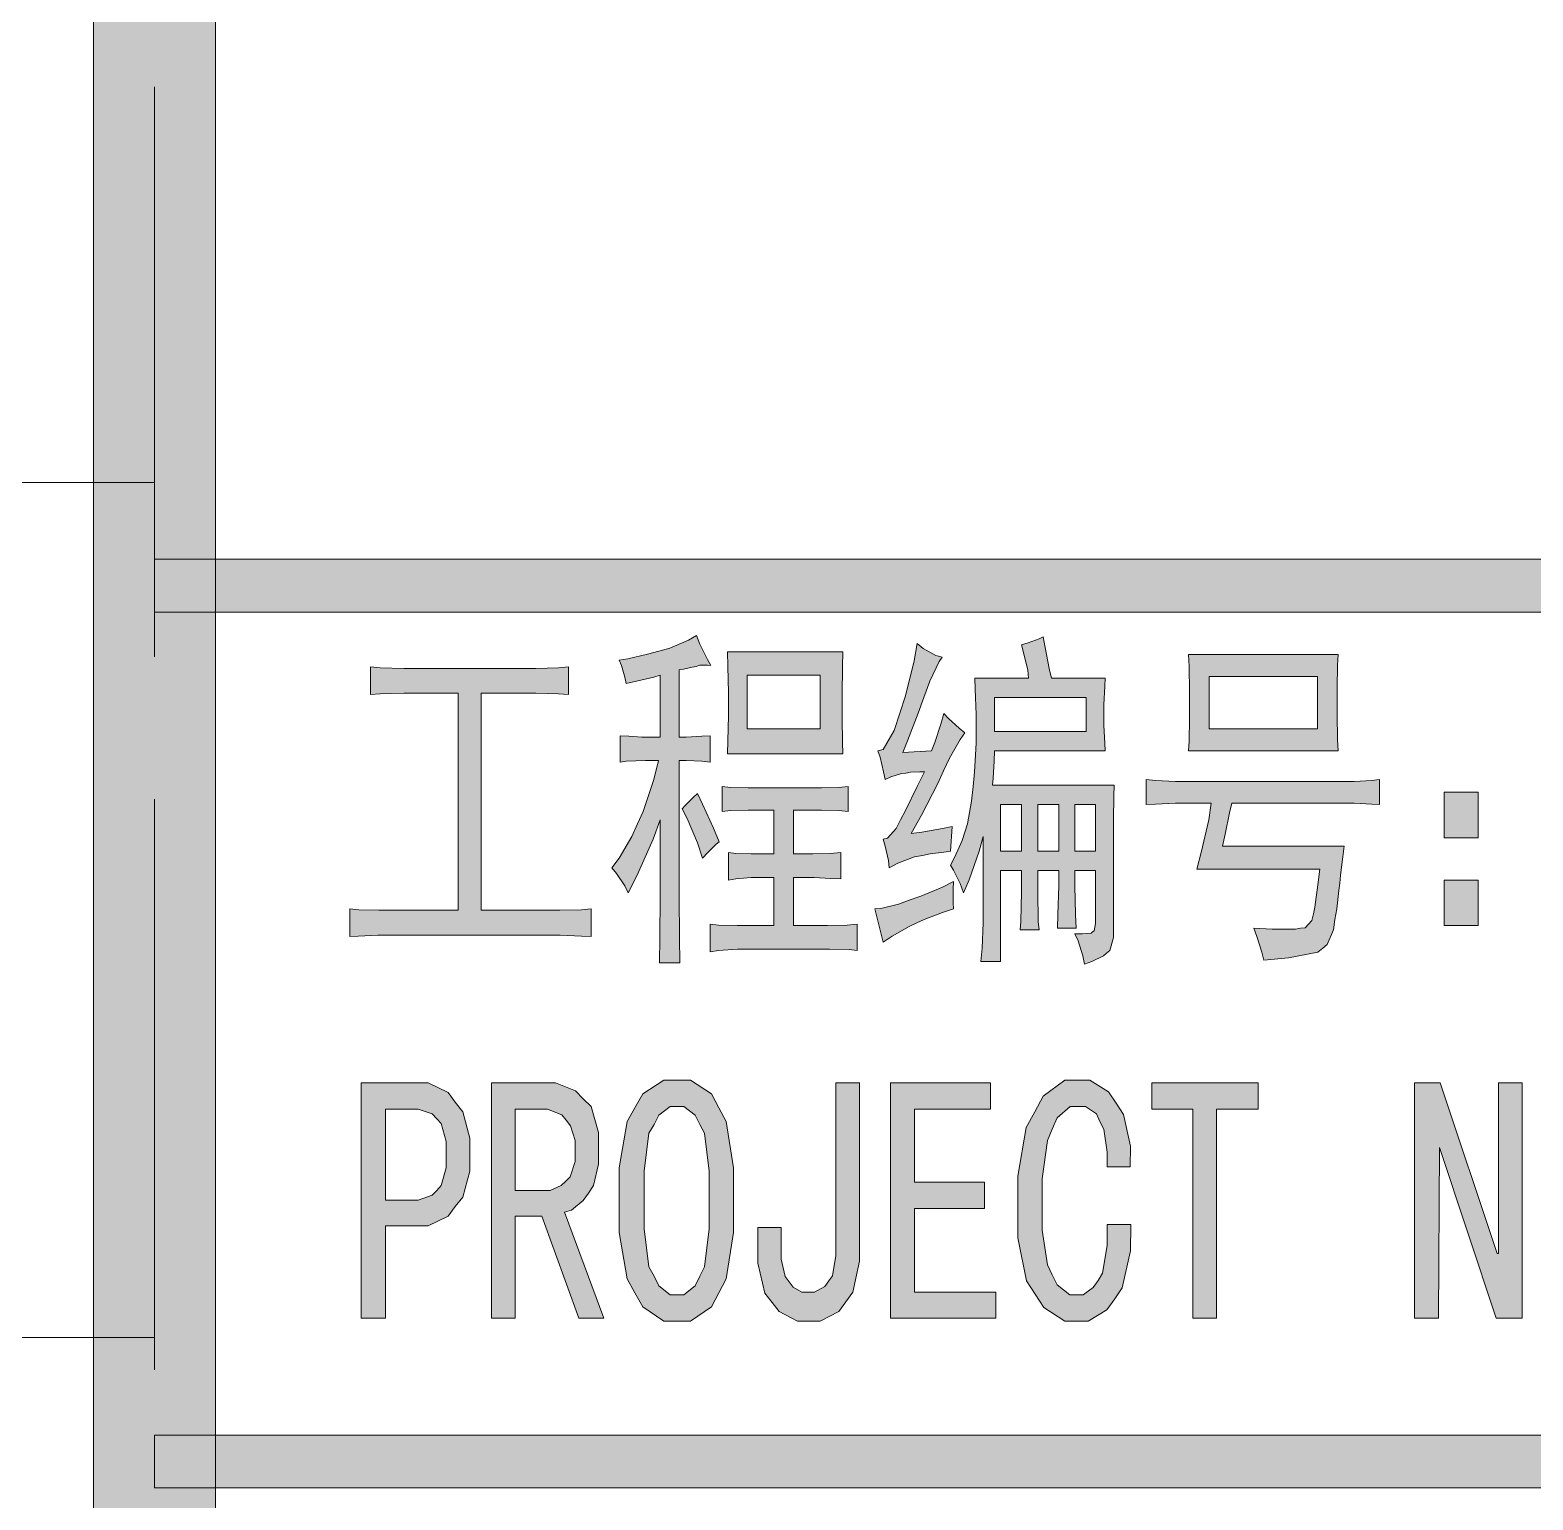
# Model space of a CAD drawing. Header units: millimetres. Extents: x 0 to 829, y 0 to 586.
# Drawn here: x 768.95 to 781.09, y 54.9 to 66.76 of the extents above; entities that cross this region are included whole.
import ezdxf

# ---------------------------------------------------------------- set-up
doc = ezdxf.new("R2010")
doc.units = ezdxf.units.MM

msp = doc.modelspace()

# ---------------------------------------------------------------- hatches: boundary and pattern name
h = msp.add_hatch(color=0)
h.dxf.hatch_style = 2
h.paths.add_polyline_path([(770.449028, 9.860139), (769.464778, 9.860139), (769.464778, 575.772139), (770.449028, 575.772139)])
h = msp.add_hatch(color=0)
h.dxf.hatch_style = 2
h.paths.add_polyline_path([(819.294639, 62.491056), (819.294639, 62.064194), (769.958667, 62.064194), (769.958667, 62.491056)])
h = msp.add_hatch(color=0)
h.dxf.hatch_style = 2
h.paths.add_polyline_path([(773.708694, 61.676139), (773.77925, 61.686722), (773.938, 61.725528), (774.029722, 61.750222), (774.117917, 61.774917), (774.269611, 61.838417), (774.333111, 61.877222), (774.361333, 61.806667), (774.421306, 61.683194), (774.449528, 61.633806), (774.421306, 61.637333), (774.361333, 61.637333), (774.329583, 61.62675), (774.297833, 61.619694), (774.227278, 61.605583), (774.192, 61.598528), (774.192, 61.05525), (774.248444, 61.05525), (774.375444, 61.062306), (774.442472, 61.065833), (774.442472, 60.854167), (774.375444, 60.861222), (774.248444, 60.868278), (774.192, 60.868278), (774.192, 59.891083), (774.192, 59.767611), (774.195528, 59.439528), (774.199056, 59.234917), (774.03325, 59.234917), (774.036778, 59.439528), (774.040306, 59.760556), (774.040306, 59.876972), (774.040306, 60.3885), (773.983861, 60.233278), (773.853333, 59.940472), (773.782778, 59.799361), (773.754556, 59.855806), (773.687528, 59.954583), (773.648722, 60.000444), (773.708694, 60.078056), (773.811, 60.254444), (773.856861, 60.35675), (773.902722, 60.455528), (773.987389, 60.713056), (774.026194, 60.868278), (773.920361, 60.868278), (773.765139, 60.861222), (773.71575, 60.854167), (773.71575, 61.065833), (773.786306, 61.062306), (773.892139, 61.05525), (773.923889, 61.05525), (774.040306, 61.05525), (774.040306, 61.556194), (773.987389, 61.538556), (773.849806, 61.506806), (773.765139, 61.489167), (773.754556, 61.538556), (773.726333, 61.633806)])
h = msp.add_hatch(color=0)
h.dxf.hatch_style = 2
h.paths.add_polyline_path([(776.315722, 61.700833), (776.291028, 61.665556), (776.216944, 61.506806), (776.167556, 61.376278), (776.121694, 61.249278), (776.037028, 61.027028), (775.998222, 60.931778), (776.231056, 60.945889), (776.25575, 61.012917), (776.305139, 61.161083), (776.329833, 61.24575), (776.368639, 61.206944), (776.453306, 61.129333), (776.499167, 61.090528), (776.460361, 61.037611), (776.375694, 60.885917), (776.326306, 60.783611), (776.280444, 60.681306), (776.149917, 60.427306), (776.06525, 60.279139), (776.153444, 60.289722), (776.31925, 60.317944), (776.396861, 60.335583), (776.38275, 60.1345), (776.329833, 60.127444), (776.220472, 60.113333), (776.156972, 60.099222), (776.093472, 60.088639), (775.959417, 60.03925), (775.888861, 60.000444), (775.881806, 60.060417), (775.857111, 60.176833), (775.839472, 60.233278), (775.87475, 60.240333), (775.945306, 60.317944), (775.980583, 60.3885), (776.019389, 60.462583), (776.114639, 60.656611), (776.174611, 60.776556), (776.135806, 60.776556), (776.061722, 60.773028), (776.022917, 60.765972), (775.987639, 60.762444), (775.902972, 60.734222), (775.857111, 60.713056), (775.843, 60.776556), (775.814778, 60.892972), (775.797139, 60.945889), (775.839472, 60.956472), (775.927667, 61.108167), (775.973528, 61.249278), (776.019389, 61.390389), (776.089944, 61.672611), (776.114639, 61.810194), (776.164028, 61.771389), (776.266333, 61.714944)])
h = msp.add_hatch(color=0)
h.paths.add_polyline_path([(777.130639, 61.866639), (777.148278, 61.778444), (777.180028, 61.609111), (777.197667, 61.5315), (777.631583, 61.5315), (777.628056, 61.468), (777.621, 61.316306), (777.621, 61.231639), (777.621, 61.1505), (777.628056, 61.005861), (777.631583, 60.945889), (776.739056, 60.945889), (776.735528, 60.861222), (776.728472, 60.723639), (776.721417, 60.667194), (777.705667, 60.667194), (777.702139, 60.579), (777.698611, 60.3885), (777.698611, 60.289722), (777.698611, 59.524194), (777.698611, 59.439528), (777.670389, 59.333694), (777.642167, 59.312528), (777.617472, 59.291361), (777.52575, 59.2455), (777.465778, 59.224333), (777.451667, 59.291361), (777.412861, 59.411306), (777.388167, 59.46775), (777.448139, 59.46775), (777.518694, 59.474806), (777.529278, 59.485389), (777.543389, 59.492444), (777.553972, 59.552417), (777.553972, 59.601806), (777.553972, 59.979278), (777.388167, 59.979278), (777.388167, 59.855806), (777.391694, 59.622972), (777.39875, 59.513611), (777.247056, 59.513611), (777.250583, 59.622972), (777.257639, 59.855806), (777.257639, 59.979278), (777.088306, 59.979278), (777.088306, 59.806417), (777.091833, 59.566528), (777.098889, 59.4995), (776.947194, 59.4995), (776.950722, 59.566528), (776.957778, 59.806417), (776.957778, 59.979278), (776.788444, 59.979278), (776.788444, 59.2455), (776.629694, 59.2455), (776.640278, 59.351333), (776.647333, 59.555944), (776.647333, 59.65825), (776.647333, 60.254444), (776.615583, 60.1345), (776.534444, 59.905194), (776.488583, 59.799361), (776.460361, 59.873444), (776.407444, 59.982806), (776.38275, 60.021611), (776.418028, 60.088639), (776.478, 60.222694), (776.499167, 60.289722), (776.520333, 60.35675), (776.552083, 60.540194), (776.566194, 60.656611), (776.576778, 60.773028), (776.590889, 61.005861), (776.590889, 61.122278), (776.590889, 61.238694), (776.583833, 61.443306), (776.580306, 61.5315), (777.014222, 61.5315), (777.007167, 61.595), (776.975417, 61.729056), (776.957778, 61.799611), (777.010694, 61.81725), (777.098889, 61.849)])
h.paths.add_polyline_path([(777.479889, 61.101111), (777.479889, 61.376278), (776.739056, 61.376278), (776.739056, 61.101111)])
h.paths.add_polyline_path([(777.257639, 60.1345), (777.257639, 60.511972), (777.088306, 60.511972), (777.088306, 60.1345)])
h.paths.add_polyline_path([(777.553972, 60.1345), (777.553972, 60.511972), (777.388167, 60.511972), (777.388167, 60.1345)])
h.paths.add_polyline_path([(776.957778, 60.1345), (776.957778, 60.511972), (776.788444, 60.511972), (776.788444, 60.1345)])
h = msp.add_hatch(color=0)
h.paths.add_polyline_path([(775.514917, 61.743167), (775.511389, 61.623222), (775.507861, 61.400972), (775.507861, 61.298667), (775.507861, 61.206944), (775.511389, 61.016444), (775.514917, 60.921194), (774.583583, 60.921194), (774.587111, 61.027028), (774.590639, 61.228111), (774.590639, 61.323361), (774.590639, 61.415083), (774.587111, 61.62675), (774.583583, 61.743167)])
h.paths.add_polyline_path([(775.331472, 61.122278), (775.331472, 61.556194), (774.742333, 61.556194), (774.742333, 61.122278)])
h = msp.add_hatch(color=0)
h.paths.add_polyline_path([(779.511889, 61.722), (779.508361, 61.637333), (779.504833, 61.450361), (779.504833, 61.344528), (779.504833, 61.238694), (779.508361, 61.037611), (779.511889, 60.945889), (778.305389, 60.945889), (778.308917, 61.0235), (778.312444, 61.206944), (778.312444, 61.30925), (778.312444, 61.422139), (778.308917, 61.62675), (778.305389, 61.722)])
h.paths.add_polyline_path([(779.346083, 61.122278), (779.346083, 61.545611), (778.471194, 61.545611), (778.471194, 61.122278)])
h = msp.add_hatch(color=0)
h.dxf.hatch_style = 2
h.paths.add_polyline_path([(772.932583, 61.609111), (773.034889, 61.609111), (773.218333, 61.616167), (773.299472, 61.623222), (773.299472, 61.400972), (773.218333, 61.4045), (773.034889, 61.411556), (772.932583, 61.411556), (772.593917, 61.411556), (772.593917, 59.65825), (773.133667, 59.65825), (773.228917, 59.65825), (773.405306, 59.661778), (773.482917, 59.668833), (773.482917, 59.446583), (773.405306, 59.450111), (773.232444, 59.457167), (773.140722, 59.457167), (771.849556, 59.457167), (771.761361, 59.457167), (771.602611, 59.450111), (771.535583, 59.446583), (771.535583, 59.668833), (771.606139, 59.661778), (771.768417, 59.65825), (771.860139, 59.65825), (772.410472, 59.65825), (772.410472, 61.411556), (772.075333, 61.411556), (771.9695, 61.411556), (771.779, 61.4045), (771.701389, 61.400972), (771.701389, 61.623222), (771.779, 61.616167), (771.9695, 61.609111), (772.075333, 61.609111)])
h = msp.add_hatch(color=0)
h.dxf.hatch_style = 2
h.paths.add_polyline_path([(779.561278, 60.698944), (779.642417, 60.698944), (779.783528, 60.706), (779.847028, 60.713056), (779.847028, 60.511972), (779.783528, 60.5155), (779.642417, 60.522556), (779.561278, 60.522556), (778.654639, 60.522556), (778.637, 60.444944), (778.601722, 60.272083), (778.580556, 60.176833), (779.561278, 60.176833), (779.550694, 60.088639), (779.533056, 59.940472), (779.526, 59.876972), (779.518944, 59.817), (779.501306, 59.668833), (779.487194, 59.584167), (779.476611, 59.4995), (779.423694, 59.383083), (779.388417, 59.351333), (779.349611, 59.319583), (779.11325, 59.273722), (778.912167, 59.256083), (778.898056, 59.319583), (778.855722, 59.446583), (778.831028, 59.513611), (778.979194, 59.506556), (779.169694, 59.506556), (779.2085, 59.513611), (779.247306, 59.517139), (779.300222, 59.577111), (779.314333, 59.630028), (779.324917, 59.682944), (779.349611, 59.862861), (779.363722, 59.989861), (778.372417, 59.989861), (778.407694, 60.123917), (778.467667, 60.3885), (778.488833, 60.522556), (778.28775, 60.522556), (778.199556, 60.522556), (778.037278, 60.5155), (777.963194, 60.511972), (777.963194, 60.713056), (778.037278, 60.706), (778.199556, 60.698944), (778.28775, 60.698944)])
h = msp.add_hatch(color=0)
h.dxf.hatch_style = 2
h.paths.add_polyline_path([(774.340167, 60.600167), (774.3825, 60.5155), (774.470694, 60.321472), (774.516556, 60.212111), (774.491861, 60.190944), (774.424833, 60.123917), (774.3825, 60.078056), (774.340167, 60.201528), (774.259028, 60.399083), (774.216694, 60.476694), (774.241389, 60.504917), (774.304889, 60.568417)])
h = msp.add_hatch(color=0)
h.dxf.hatch_style = 2
h.paths.add_polyline_path([(775.275028, 60.646028), (775.342056, 60.646028), (775.483167, 60.649556), (775.55725, 60.656611), (775.55725, 60.455528), (775.483167, 60.462583), (775.342056, 60.466111), (775.275028, 60.466111), (775.116278, 60.466111), (775.116278, 60.113333), (775.208, 60.113333), (775.2715, 60.113333), (775.416139, 60.116861), (775.497278, 60.123917), (775.497278, 59.91225), (775.416139, 59.915778), (775.282083, 59.922833), (775.232694, 59.922833), (775.116278, 59.922833), (775.116278, 59.534778), (775.313833, 59.534778), (775.391444, 59.534778), (775.550194, 59.538306), (775.631333, 59.545361), (775.631333, 59.333694), (775.564306, 59.34075), (775.405556, 59.344278), (775.313833, 59.344278), (774.756444, 59.344278), (774.664722, 59.344278), (774.5095, 59.333694), (774.442472, 59.323111), (774.442472, 59.545361), (774.5095, 59.538306), (774.664722, 59.534778), (774.756444, 59.534778), (774.957528, 59.534778), (774.957528, 59.922833), (774.841111, 59.922833), (774.774083, 59.922833), (774.650611, 59.91225), (774.590639, 59.901667), (774.590639, 60.123917), (774.650611, 60.116861), (774.774083, 60.113333), (774.841111, 60.113333), (774.957528, 60.113333), (774.957528, 60.466111), (774.823472, 60.466111), (774.749389, 60.466111), (774.608278, 60.462583), (774.54125, 60.455528), (774.54125, 60.656611), (774.608278, 60.649556), (774.749389, 60.646028), (774.823472, 60.646028)])
h = msp.add_hatch(color=0)
h.dxf.hatch_style = 2
h.paths.add_polyline_path([(780.369139, 60.61075), (780.644306, 60.61075), (780.644306, 60.243861), (780.369139, 60.243861)])
h = msp.add_hatch(color=0)
h.dxf.hatch_style = 2
h.paths.add_polyline_path([(776.407444, 59.891083), (776.403917, 59.827583), (776.403917, 59.718222), (776.407444, 59.668833), (776.31925, 59.640611), (776.171083, 59.584167), (776.111111, 59.555944), (776.051139, 59.527722), (775.913556, 59.450111), (775.839472, 59.400722), (775.772444, 59.668833), (775.821833, 59.672361), (775.962944, 59.707639), (776.051139, 59.739389), (776.142861, 59.771139), (776.31925, 59.845222)])
h = msp.add_hatch(color=0)
h.dxf.hatch_style = 2
h.paths.add_polyline_path([(780.369139, 59.901667), (780.644306, 59.901667), (780.644306, 59.534778), (780.369139, 59.534778)])
h = msp.add_hatch(color=0)
h.paths.add_polyline_path([(772.502194, 57.686222), (772.502194, 57.552167), (772.44575, 57.344028), (772.385778, 57.266417), (772.329333, 57.188806), (772.167056, 57.111194), (772.061222, 57.111194), (771.821333, 57.111194), (771.821333, 56.366833), (771.627306, 56.366833), (771.627306, 58.264778), (772.061222, 58.264778), (772.167056, 58.264778), (772.329333, 58.187167), (772.385778, 58.109556), (772.44575, 58.031944), (772.502194, 57.820278)])
h.paths.add_polyline_path([(772.311694, 57.686222), (772.311694, 57.792056), (772.272889, 57.936694), (772.237611, 57.9755), (772.198806, 58.014306), (772.085917, 58.053111), (772.011833, 58.053111), (771.821333, 58.053111), (771.821333, 57.319333), (772.011833, 57.319333), (772.085917, 57.319333), (772.198806, 57.358139), (772.237611, 57.396944), (772.272889, 57.43575), (772.311694, 57.580389)])
h = msp.add_hatch(color=0)
h.paths.add_polyline_path([(773.585222, 56.366833), (773.384139, 56.366833), (773.084278, 57.188806), (772.869083, 57.188806), (772.869083, 56.366833), (772.678583, 56.366833), (772.678583, 58.264778), (773.094861, 58.264778), (773.193639, 58.264778), (773.355917, 58.201278), (773.419417, 58.137778), (773.482917, 58.074278), (773.542889, 57.866139), (773.542889, 57.7215), (773.542889, 57.608611), (773.500556, 57.43575), (773.46175, 57.375778), (773.419417, 57.315806), (773.324167, 57.238194), (773.267722, 57.220556)])
h.paths.add_polyline_path([(773.352389, 57.7215), (773.352389, 57.799111), (773.317111, 57.919056), (773.281833, 57.964917), (773.246556, 58.00725), (773.130139, 58.053111), (773.052528, 58.053111), (772.869083, 58.053111), (772.869083, 57.396944), (773.101917, 57.396944), (773.151306, 57.396944), (773.2395, 57.43575), (773.278306, 57.471028), (773.313583, 57.506306), (773.352389, 57.629778)])
h = msp.add_hatch(color=0)
h.paths.add_polyline_path([(774.632972, 57.319333), (774.632972, 57.058278), (774.573, 56.684333), (774.513028, 56.571444), (774.453056, 56.458556), (774.283722, 56.342139), (774.177889, 56.342139), (774.068528, 56.342139), (773.899194, 56.458556), (773.835694, 56.571444), (773.772194, 56.684333), (773.708694, 57.058278), (773.708694, 57.319333), (773.708694, 57.580389), (773.772194, 57.954333), (773.835694, 58.063694), (773.899194, 58.176583), (774.068528, 58.285944), (774.177889, 58.285944), (774.283722, 58.285944), (774.453056, 58.176583), (774.513028, 58.063694), (774.573, 57.954333), (774.632972, 57.580389)])
h.paths.add_polyline_path([(774.435417, 57.319333), (774.435417, 57.552167), (774.396611, 57.859083), (774.361333, 57.929639), (774.322528, 58.003722), (774.230806, 58.074278), (774.177889, 58.074278), (774.121444, 58.074278), (774.029722, 58.003722), (773.990917, 57.929639), (773.948583, 57.859083), (773.909778, 57.552167), (773.909778, 57.319333), (773.909778, 57.0865), (773.948583, 56.779583), (773.990917, 56.7055), (774.029722, 56.627889), (774.121444, 56.553806), (774.177889, 56.553806), (774.230806, 56.553806), (774.322528, 56.627889), (774.361333, 56.7055), (774.396611, 56.779583), (774.435417, 57.0865)])
h = msp.add_hatch(color=0)
h.dxf.hatch_style = 2
h.paths.add_polyline_path([(775.648972, 56.998306), (775.648972, 56.825444), (775.596056, 56.574972), (775.539611, 56.497361), (775.483167, 56.41975), (775.331472, 56.342139), (775.232694, 56.342139), (775.148028, 56.342139), (774.999861, 56.41975), (774.943417, 56.493833), (774.883444, 56.567917), (774.827, 56.811333), (774.827, 56.977139), (774.827, 57.097083), (775.0175, 57.097083), (775.0175, 56.941861), (775.0175, 56.843083), (775.04925, 56.701972), (775.081, 56.659639), (775.11275, 56.617306), (775.183306, 56.574972), (775.225639, 56.574972), (775.285611, 56.574972), (775.370278, 56.620833), (775.402028, 56.666694), (775.43025, 56.709028), (775.458472, 56.871306), (775.458472, 56.987722), (775.458472, 58.264778), (775.648972, 58.264778)])
h = msp.add_hatch(color=0)
h.dxf.hatch_style = 2
h.paths.add_polyline_path([(776.749639, 56.366833), (775.899444, 56.366833), (775.899444, 58.264778), (776.707306, 58.264778), (776.707306, 58.053111), (776.093472, 58.053111), (776.093472, 57.463972), (776.657917, 57.463972), (776.657917, 57.252306), (776.093472, 57.252306), (776.093472, 56.574972), (776.749639, 56.574972)])
h = msp.add_hatch(color=0)
h.dxf.hatch_style = 2
h.paths.add_polyline_path([(777.839722, 57.121778), (777.836194, 56.910111), (777.769167, 56.61025), (777.709194, 56.522056), (777.645694, 56.433861), (777.494, 56.342139), (777.409333, 56.342139), (777.307028, 56.342139), (777.137694, 56.4515), (777.067139, 56.560861), (776.996583, 56.666694), (776.926028, 57.015944), (776.926028, 57.252306), (776.926028, 57.513361), (776.993056, 57.904944), (777.063611, 58.031944), (777.130639, 58.158944), (777.307028, 58.285944), (777.416389, 58.285944), (777.508111, 58.285944), (777.659806, 58.194222), (777.719778, 58.1025), (777.77975, 58.010778), (777.836194, 57.75325), (777.832667, 57.587444), (777.649222, 57.587444), (777.649222, 57.707389), (777.621, 57.890833), (777.58925, 57.954333), (777.561028, 58.014306), (777.472833, 58.074278), (777.416389, 58.074278), (777.349361, 58.074278), (777.243528, 57.982556), (777.204722, 57.890833), (777.165917, 57.799111), (777.123583, 57.492194), (777.123583, 57.277), (777.123583, 57.075917), (777.165917, 56.797222), (777.204722, 56.716083), (777.243528, 56.634944), (777.345833, 56.553806), (777.409333, 56.553806), (777.455194, 56.553806), (777.536333, 56.613778), (777.575139, 56.670222), (777.610417, 56.730194), (777.649222, 56.952444), (777.649222, 57.121778)])
h = msp.add_hatch(color=0)
h.dxf.hatch_style = 2
h.paths.add_polyline_path([(778.866306, 58.053111), (778.531167, 58.053111), (778.531167, 56.366833), (778.340667, 56.366833), (778.340667, 58.053111), (778.009056, 58.053111), (778.009056, 58.264778), (778.866306, 58.264778)])
h = msp.add_hatch(color=0)
h.dxf.hatch_style = 2
h.paths.add_polyline_path([(780.997083, 56.366833), (780.788944, 56.366833), (780.330333, 57.742667), (780.323278, 56.366833), (780.12925, 56.366833), (780.12925, 58.264778), (780.337389, 58.264778), (780.796, 56.888944), (780.806583, 56.888944), (780.806583, 58.264778), (780.997083, 58.264778)])
h = msp.add_hatch(color=0)
h.dxf.hatch_style = 2
h.paths.add_polyline_path([(819.294639, 55.421389), (819.294639, 54.998056), (769.958667, 54.998056), (769.958667, 55.421389)])

# ---------------------------------------------------------------- linework, layer by layer
at = {"color": 0, "lineweight": 0}
for points in [[(770.449028, 9.860139), (769.464778, 9.860139), (769.464778, 575.772139), (770.449028, 575.772139)], [(819.294639, 62.491056), (819.294639, 62.064194), (769.958667, 62.064194), (769.958667, 62.491056)], [(773.708694, 61.676139), (773.77925, 61.686722), (773.938, 61.725528), (774.029722, 61.750222), (774.117917, 61.774917), (774.269611, 61.838417), (774.333111, 61.877222), (774.361333, 61.806667), (774.421306, 61.683194), (774.449528, 61.633806), (774.421306, 61.637333), (774.361333, 61.637333), (774.329583, 61.62675), (774.297833, 61.619694), (774.227278, 61.605583), (774.192, 61.598528), (774.192, 61.05525), (774.248444, 61.05525), (774.375444, 61.062306), (774.442472, 61.065833), (774.442472, 60.854167), (774.375444, 60.861222), (774.248444, 60.868278), (774.192, 60.868278), (774.192, 59.891083), (774.192, 59.767611), (774.195528, 59.439528), (774.199056, 59.234917), (774.03325, 59.234917), (774.036778, 59.439528), (774.040306, 59.760556), (774.040306, 59.876972), (774.040306, 60.3885), (773.983861, 60.233278), (773.853333, 59.940472), (773.782778, 59.799361), (773.754556, 59.855806), (773.687528, 59.954583), (773.648722, 60.000444), (773.708694, 60.078056), (773.811, 60.254444), (773.856861, 60.35675), (773.902722, 60.455528), (773.987389, 60.713056), (774.026194, 60.868278), (773.920361, 60.868278), (773.765139, 60.861222), (773.71575, 60.854167), (773.71575, 61.065833), (773.786306, 61.062306), (773.892139, 61.05525), (773.923889, 61.05525), (774.040306, 61.05525), (774.040306, 61.556194), (773.987389, 61.538556), (773.849806, 61.506806), (773.765139, 61.489167), (773.754556, 61.538556), (773.726333, 61.633806)], [(776.315722, 61.700833), (776.291028, 61.665556), (776.216944, 61.506806), (776.167556, 61.376278), (776.121694, 61.249278), (776.037028, 61.027028), (775.998222, 60.931778), (776.231056, 60.945889), (776.25575, 61.012917), (776.305139, 61.161083), (776.329833, 61.24575), (776.368639, 61.206944), (776.453306, 61.129333), (776.499167, 61.090528), (776.460361, 61.037611), (776.375694, 60.885917), (776.326306, 60.783611), (776.280444, 60.681306), (776.149917, 60.427306), (776.06525, 60.279139), (776.153444, 60.289722), (776.31925, 60.317944), (776.396861, 60.335583), (776.38275, 60.1345), (776.329833, 60.127444), (776.220472, 60.113333), (776.156972, 60.099222), (776.093472, 60.088639), (775.959417, 60.03925), (775.888861, 60.000444), (775.881806, 60.060417), (775.857111, 60.176833), (775.839472, 60.233278), (775.87475, 60.240333), (775.945306, 60.317944), (775.980583, 60.3885), (776.019389, 60.462583), (776.114639, 60.656611), (776.174611, 60.776556), (776.135806, 60.776556), (776.061722, 60.773028), (776.022917, 60.765972), (775.987639, 60.762444), (775.902972, 60.734222), (775.857111, 60.713056), (775.843, 60.776556), (775.814778, 60.892972), (775.797139, 60.945889), (775.839472, 60.956472), (775.927667, 61.108167), (775.973528, 61.249278), (776.019389, 61.390389), (776.089944, 61.672611), (776.114639, 61.810194), (776.164028, 61.771389), (776.266333, 61.714944)], [(777.130639, 61.866639), (777.148278, 61.778444), (777.180028, 61.609111), (777.197667, 61.5315), (777.631583, 61.5315), (777.628056, 61.468), (777.621, 61.316306), (777.621, 61.231639), (777.621, 61.1505), (777.628056, 61.005861), (777.631583, 60.945889), (776.739056, 60.945889), (776.735528, 60.861222), (776.728472, 60.723639), (776.721417, 60.667194), (777.705667, 60.667194), (777.702139, 60.579), (777.698611, 60.3885), (777.698611, 60.289722), (777.698611, 59.524194), (777.698611, 59.439528), (777.670389, 59.333694), (777.642167, 59.312528), (777.617472, 59.291361), (777.52575, 59.2455), (777.465778, 59.224333), (777.451667, 59.291361), (777.412861, 59.411306), (777.388167, 59.46775), (777.448139, 59.46775), (777.518694, 59.474806), (777.529278, 59.485389), (777.543389, 59.492444), (777.553972, 59.552417), (777.553972, 59.601806), (777.553972, 59.979278), (777.388167, 59.979278), (777.388167, 59.855806), (777.391694, 59.622972), (777.39875, 59.513611), (777.247056, 59.513611), (777.250583, 59.622972), (777.257639, 59.855806), (777.257639, 59.979278), (777.088306, 59.979278), (777.088306, 59.806417), (777.091833, 59.566528), (777.098889, 59.4995), (776.947194, 59.4995), (776.950722, 59.566528), (776.957778, 59.806417), (776.957778, 59.979278), (776.788444, 59.979278), (776.788444, 59.2455), (776.629694, 59.2455), (776.640278, 59.351333), (776.647333, 59.555944), (776.647333, 59.65825), (776.647333, 60.254444), (776.615583, 60.1345), (776.534444, 59.905194), (776.488583, 59.799361), (776.460361, 59.873444), (776.407444, 59.982806), (776.38275, 60.021611), (776.418028, 60.088639), (776.478, 60.222694), (776.499167, 60.289722), (776.520333, 60.35675), (776.552083, 60.540194), (776.566194, 60.656611), (776.576778, 60.773028), (776.590889, 61.005861), (776.590889, 61.122278), (776.590889, 61.238694), (776.583833, 61.443306), (776.580306, 61.5315), (777.014222, 61.5315), (777.007167, 61.595), (776.975417, 61.729056), (776.957778, 61.799611), (777.010694, 61.81725), (777.098889, 61.849)], [(775.514917, 61.743167), (775.511389, 61.623222), (775.507861, 61.400972), (775.507861, 61.298667), (775.507861, 61.206944), (775.511389, 61.016444), (775.514917, 60.921194), (774.583583, 60.921194), (774.587111, 61.027028), (774.590639, 61.228111), (774.590639, 61.323361), (774.590639, 61.415083), (774.587111, 61.62675), (774.583583, 61.743167)], [(779.511889, 61.722), (779.508361, 61.637333), (779.504833, 61.450361), (779.504833, 61.344528), (779.504833, 61.238694), (779.508361, 61.037611), (779.511889, 60.945889), (778.305389, 60.945889), (778.308917, 61.0235), (778.312444, 61.206944), (778.312444, 61.30925), (778.312444, 61.422139), (778.308917, 61.62675), (778.305389, 61.722)], [(772.932583, 61.609111), (773.034889, 61.609111), (773.218333, 61.616167), (773.299472, 61.623222), (773.299472, 61.400972), (773.218333, 61.4045), (773.034889, 61.411556), (772.932583, 61.411556), (772.593917, 61.411556), (772.593917, 59.65825), (773.133667, 59.65825), (773.228917, 59.65825), (773.405306, 59.661778), (773.482917, 59.668833), (773.482917, 59.446583), (773.405306, 59.450111), (773.232444, 59.457167), (773.140722, 59.457167), (771.849556, 59.457167), (771.761361, 59.457167), (771.602611, 59.450111), (771.535583, 59.446583), (771.535583, 59.668833), (771.606139, 59.661778), (771.768417, 59.65825), (771.860139, 59.65825), (772.410472, 59.65825), (772.410472, 61.411556), (772.075333, 61.411556), (771.9695, 61.411556), (771.779, 61.4045), (771.701389, 61.400972), (771.701389, 61.623222), (771.779, 61.616167), (771.9695, 61.609111), (772.075333, 61.609111)], [(775.331472, 61.122278), (775.331472, 61.556194), (774.742333, 61.556194), (774.742333, 61.122278)], [(779.346083, 61.122278), (779.346083, 61.545611), (778.471194, 61.545611), (778.471194, 61.122278)], [(777.479889, 61.101111), (777.479889, 61.376278), (776.739056, 61.376278), (776.739056, 61.101111)], [(779.561278, 60.698944), (779.642417, 60.698944), (779.783528, 60.706), (779.847028, 60.713056), (779.847028, 60.511972), (779.783528, 60.5155), (779.642417, 60.522556), (779.561278, 60.522556), (778.654639, 60.522556), (778.637, 60.444944), (778.601722, 60.272083), (778.580556, 60.176833), (779.561278, 60.176833), (779.550694, 60.088639), (779.533056, 59.940472), (779.526, 59.876972), (779.518944, 59.817), (779.501306, 59.668833), (779.487194, 59.584167), (779.476611, 59.4995), (779.423694, 59.383083), (779.388417, 59.351333), (779.349611, 59.319583), (779.11325, 59.273722), (778.912167, 59.256083), (778.898056, 59.319583), (778.855722, 59.446583), (778.831028, 59.513611), (778.979194, 59.506556), (779.169694, 59.506556), (779.2085, 59.513611), (779.247306, 59.517139), (779.300222, 59.577111), (779.314333, 59.630028), (779.324917, 59.682944), (779.349611, 59.862861), (779.363722, 59.989861), (778.372417, 59.989861), (778.407694, 60.123917), (778.467667, 60.3885), (778.488833, 60.522556), (778.28775, 60.522556), (778.199556, 60.522556), (778.037278, 60.5155), (777.963194, 60.511972), (777.963194, 60.713056), (778.037278, 60.706), (778.199556, 60.698944), (778.28775, 60.698944)], [(774.340167, 60.600167), (774.3825, 60.5155), (774.470694, 60.321472), (774.516556, 60.212111), (774.491861, 60.190944), (774.424833, 60.123917), (774.3825, 60.078056), (774.340167, 60.201528), (774.259028, 60.399083), (774.216694, 60.476694), (774.241389, 60.504917), (774.304889, 60.568417)], [(775.275028, 60.646028), (775.342056, 60.646028), (775.483167, 60.649556), (775.55725, 60.656611), (775.55725, 60.455528), (775.483167, 60.462583), (775.342056, 60.466111), (775.275028, 60.466111), (775.116278, 60.466111), (775.116278, 60.113333), (775.208, 60.113333), (775.2715, 60.113333), (775.416139, 60.116861), (775.497278, 60.123917), (775.497278, 59.91225), (775.416139, 59.915778), (775.282083, 59.922833), (775.232694, 59.922833), (775.116278, 59.922833), (775.116278, 59.534778), (775.313833, 59.534778), (775.391444, 59.534778), (775.550194, 59.538306), (775.631333, 59.545361), (775.631333, 59.333694), (775.564306, 59.34075), (775.405556, 59.344278), (775.313833, 59.344278), (774.756444, 59.344278), (774.664722, 59.344278), (774.5095, 59.333694), (774.442472, 59.323111), (774.442472, 59.545361), (774.5095, 59.538306), (774.664722, 59.534778), (774.756444, 59.534778), (774.957528, 59.534778), (774.957528, 59.922833), (774.841111, 59.922833), (774.774083, 59.922833), (774.650611, 59.91225), (774.590639, 59.901667), (774.590639, 60.123917), (774.650611, 60.116861), (774.774083, 60.113333), (774.841111, 60.113333), (774.957528, 60.113333), (774.957528, 60.466111), (774.823472, 60.466111), (774.749389, 60.466111), (774.608278, 60.462583), (774.54125, 60.455528), (774.54125, 60.656611), (774.608278, 60.649556), (774.749389, 60.646028), (774.823472, 60.646028)], [(780.369139, 60.61075), (780.644306, 60.61075), (780.644306, 60.243861), (780.369139, 60.243861)], [(776.957778, 60.1345), (776.957778, 60.511972), (776.788444, 60.511972), (776.788444, 60.1345)], [(777.257639, 60.1345), (777.257639, 60.511972), (777.088306, 60.511972), (777.088306, 60.1345)], [(777.553972, 60.1345), (777.553972, 60.511972), (777.388167, 60.511972), (777.388167, 60.1345)], [(776.407444, 59.891083), (776.403917, 59.827583), (776.403917, 59.718222), (776.407444, 59.668833), (776.31925, 59.640611), (776.171083, 59.584167), (776.111111, 59.555944), (776.051139, 59.527722), (775.913556, 59.450111), (775.839472, 59.400722), (775.772444, 59.668833), (775.821833, 59.672361), (775.962944, 59.707639), (776.051139, 59.739389), (776.142861, 59.771139), (776.31925, 59.845222)], [(780.369139, 59.901667), (780.644306, 59.901667), (780.644306, 59.534778), (780.369139, 59.534778)], [(772.502194, 57.686222), (772.502194, 57.552167), (772.44575, 57.344028), (772.385778, 57.266417), (772.329333, 57.188806), (772.167056, 57.111194), (772.061222, 57.111194), (771.821333, 57.111194), (771.821333, 56.366833), (771.627306, 56.366833), (771.627306, 58.264778), (772.061222, 58.264778), (772.167056, 58.264778), (772.329333, 58.187167), (772.385778, 58.109556), (772.44575, 58.031944), (772.502194, 57.820278)], [(773.585222, 56.366833), (773.384139, 56.366833), (773.084278, 57.188806), (772.869083, 57.188806), (772.869083, 56.366833), (772.678583, 56.366833), (772.678583, 58.264778), (773.094861, 58.264778), (773.193639, 58.264778), (773.355917, 58.201278), (773.419417, 58.137778), (773.482917, 58.074278), (773.542889, 57.866139), (773.542889, 57.7215), (773.542889, 57.608611), (773.500556, 57.43575), (773.46175, 57.375778), (773.419417, 57.315806), (773.324167, 57.238194), (773.267722, 57.220556)], [(774.632972, 57.319333), (774.632972, 57.058278), (774.573, 56.684333), (774.513028, 56.571444), (774.453056, 56.458556), (774.283722, 56.342139), (774.177889, 56.342139), (774.068528, 56.342139), (773.899194, 56.458556), (773.835694, 56.571444), (773.772194, 56.684333), (773.708694, 57.058278), (773.708694, 57.319333), (773.708694, 57.580389), (773.772194, 57.954333), (773.835694, 58.063694), (773.899194, 58.176583), (774.068528, 58.285944), (774.177889, 58.285944), (774.283722, 58.285944), (774.453056, 58.176583), (774.513028, 58.063694), (774.573, 57.954333), (774.632972, 57.580389)], [(775.648972, 56.998306), (775.648972, 56.825444), (775.596056, 56.574972), (775.539611, 56.497361), (775.483167, 56.41975), (775.331472, 56.342139), (775.232694, 56.342139), (775.148028, 56.342139), (774.999861, 56.41975), (774.943417, 56.493833), (774.883444, 56.567917), (774.827, 56.811333), (774.827, 56.977139), (774.827, 57.097083), (775.0175, 57.097083), (775.0175, 56.941861), (775.0175, 56.843083), (775.04925, 56.701972), (775.081, 56.659639), (775.11275, 56.617306), (775.183306, 56.574972), (775.225639, 56.574972), (775.285611, 56.574972), (775.370278, 56.620833), (775.402028, 56.666694), (775.43025, 56.709028), (775.458472, 56.871306), (775.458472, 56.987722), (775.458472, 58.264778), (775.648972, 58.264778)], [(776.749639, 56.366833), (775.899444, 56.366833), (775.899444, 58.264778), (776.707306, 58.264778), (776.707306, 58.053111), (776.093472, 58.053111), (776.093472, 57.463972), (776.657917, 57.463972), (776.657917, 57.252306), (776.093472, 57.252306), (776.093472, 56.574972), (776.749639, 56.574972)], [(777.839722, 57.121778), (777.836194, 56.910111), (777.769167, 56.61025), (777.709194, 56.522056), (777.645694, 56.433861), (777.494, 56.342139), (777.409333, 56.342139), (777.307028, 56.342139), (777.137694, 56.4515), (777.067139, 56.560861), (776.996583, 56.666694), (776.926028, 57.015944), (776.926028, 57.252306), (776.926028, 57.513361), (776.993056, 57.904944), (777.063611, 58.031944), (777.130639, 58.158944), (777.307028, 58.285944), (777.416389, 58.285944), (777.508111, 58.285944), (777.659806, 58.194222), (777.719778, 58.1025), (777.77975, 58.010778), (777.836194, 57.75325), (777.832667, 57.587444), (777.649222, 57.587444), (777.649222, 57.707389), (777.621, 57.890833), (777.58925, 57.954333), (777.561028, 58.014306), (777.472833, 58.074278), (777.416389, 58.074278), (777.349361, 58.074278), (777.243528, 57.982556), (777.204722, 57.890833), (777.165917, 57.799111), (777.123583, 57.492194), (777.123583, 57.277), (777.123583, 57.075917), (777.165917, 56.797222), (777.204722, 56.716083), (777.243528, 56.634944), (777.345833, 56.553806), (777.409333, 56.553806), (777.455194, 56.553806), (777.536333, 56.613778), (777.575139, 56.670222), (777.610417, 56.730194), (777.649222, 56.952444), (777.649222, 57.121778)], [(778.866306, 58.053111), (778.531167, 58.053111), (778.531167, 56.366833), (778.340667, 56.366833), (778.340667, 58.053111), (778.009056, 58.053111), (778.009056, 58.264778), (778.866306, 58.264778)], [(780.997083, 56.366833), (780.788944, 56.366833), (780.330333, 57.742667), (780.323278, 56.366833), (780.12925, 56.366833), (780.12925, 58.264778), (780.337389, 58.264778), (780.796, 56.888944), (780.806583, 56.888944), (780.806583, 58.264778), (780.997083, 58.264778)], [(772.311694, 57.686222), (772.311694, 57.792056), (772.272889, 57.936694), (772.237611, 57.9755), (772.198806, 58.014306), (772.085917, 58.053111), (772.011833, 58.053111), (771.821333, 58.053111), (771.821333, 57.319333), (772.011833, 57.319333), (772.085917, 57.319333), (772.198806, 57.358139), (772.237611, 57.396944), (772.272889, 57.43575), (772.311694, 57.580389)], [(773.352389, 57.7215), (773.352389, 57.799111), (773.317111, 57.919056), (773.281833, 57.964917), (773.246556, 58.00725), (773.130139, 58.053111), (773.052528, 58.053111), (772.869083, 58.053111), (772.869083, 57.396944), (773.101917, 57.396944), (773.151306, 57.396944), (773.2395, 57.43575), (773.278306, 57.471028), (773.313583, 57.506306), (773.352389, 57.629778)], [(774.435417, 57.319333), (774.435417, 57.552167), (774.396611, 57.859083), (774.361333, 57.929639), (774.322528, 58.003722), (774.230806, 58.074278), (774.177889, 58.074278), (774.121444, 58.074278), (774.029722, 58.003722), (773.990917, 57.929639), (773.948583, 57.859083), (773.909778, 57.552167), (773.909778, 57.319333), (773.909778, 57.0865), (773.948583, 56.779583), (773.990917, 56.7055), (774.029722, 56.627889), (774.121444, 56.553806), (774.177889, 56.553806), (774.230806, 56.553806), (774.322528, 56.627889), (774.361333, 56.7055), (774.396611, 56.779583), (774.435417, 57.0865)], [(819.294639, 55.421389), (819.294639, 54.998056), (769.958667, 54.998056), (769.958667, 55.421389)]]:
    msp.add_lwpolyline(points, close=True, dxfattribs=at)
for points in [[(769.958667, 61.704361), (769.958667, 66.304583)], [(592.493806, 63.111944), (769.958667, 63.111944)], [(769.958667, 55.950556), (769.958667, 60.554306)], [(592.493806, 56.211611), (769.958667, 56.211611)]]:
    msp.add_lwpolyline(points, dxfattribs=at)

doc.saveas('drawing.dxf')
